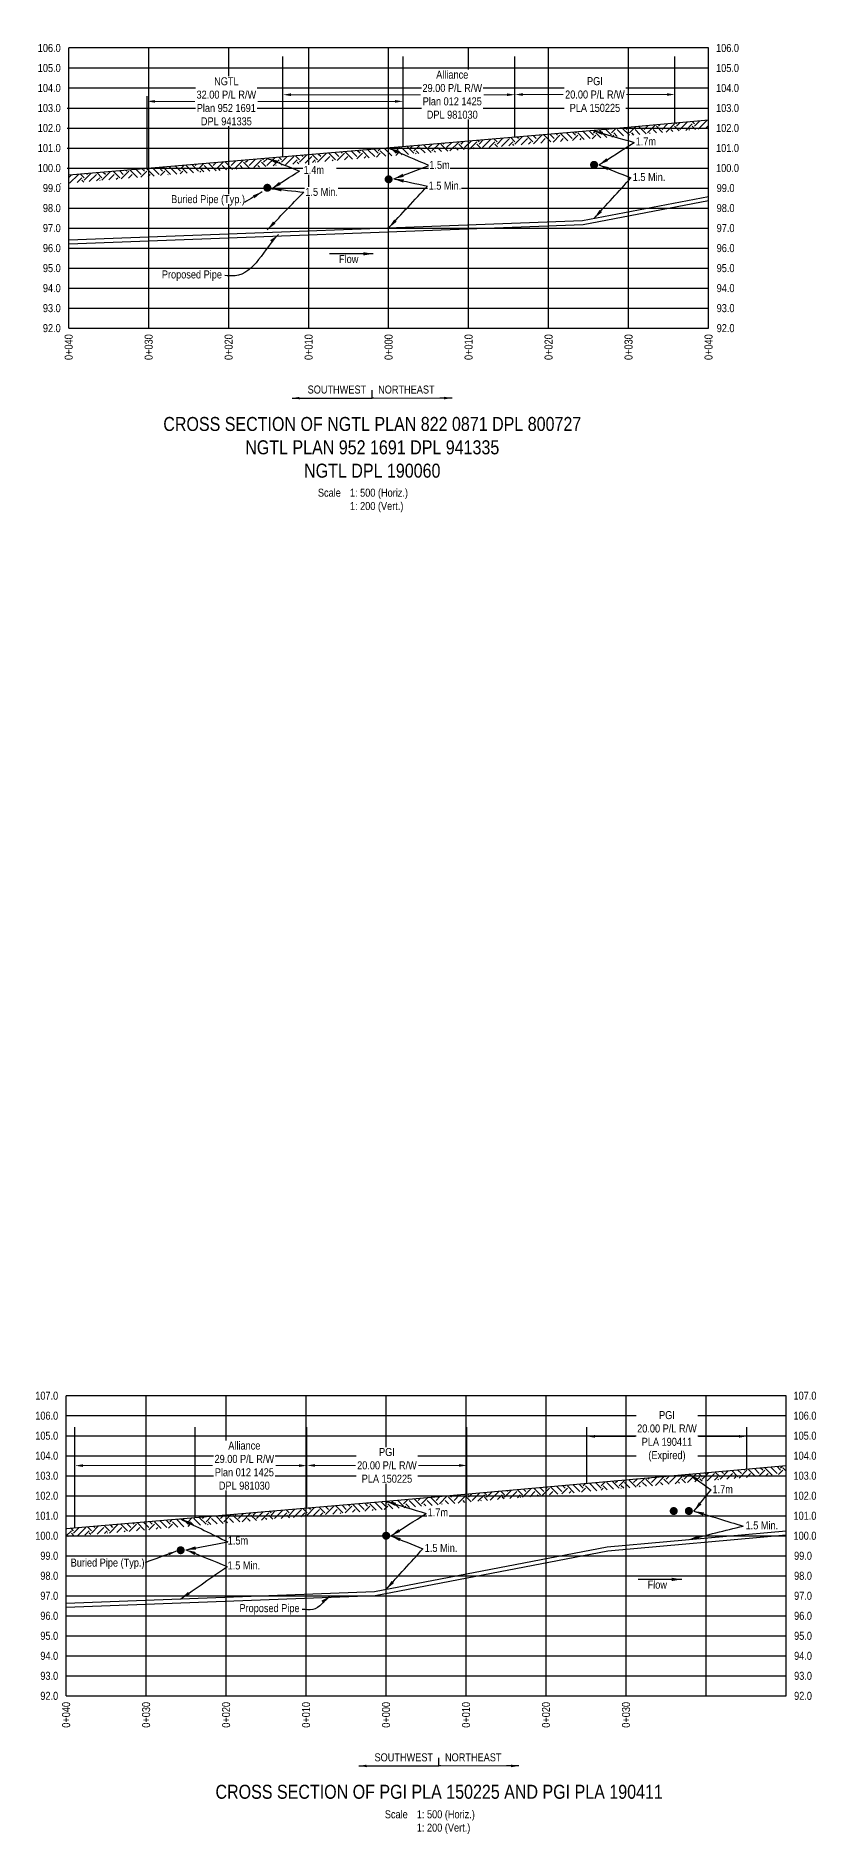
# Model space of a CAD drawing. Extents: x 413456 to 426437, y 6044251 to 6059667.
# Drawn here: x 417649 to 418624, y 6047075 to 6049320 of the extents above; entities that cross this region are included whole.
import ezdxf
from ezdxf.enums import TextEntityAlignment as Align

# ---------------------------------------------------------------- set-up
doc = ezdxf.new("R2010")
doc.units = 0
doc.header["$LTSCALE"] = 5
doc.header["$PDSIZE"] = 0.5
doc.linetypes.add('foc-TOPO', pattern=[1, 0.2, -0.8])
doc.layers.get('Defpoints').update_dxf_attribs({"color": 9})
for name, color, linetype in [('AS-PIPE-UG-T', 44, 'Continuous'), ('CG-NOTES', 7, 'Continuous'), ('DETAIL-T', 7, 'Continuous'), ('L-BD', 7, 'Continuous'), ('L-DETAIL-T', 3, 'Continuous'), ('L-MON', 1, 'Continuous'), ('P-CROSSINGS-GRID', 8, 'Continuous'), ('P-CROSSINGS-GROUND', 48, 'foc-TOPO'), ('P-CROSSINGS-LINE', 3, 'Continuous'), ('P-PROPOSED', 10, 'Continuous'), ('S-T7', 7, 'Continuous')]:
    doc.layers.add(name, color=color, linetype=linetype)
doc.layers.add('F-RW-T', color=190, linetype='Continuous', lineweight=9)
doc.styles.add('140', font='ARIALN.TTF', dxfattribs={"height": 15})
doc.styles.add('80', font='ARIALN.TTF', dxfattribs={"height": 10})
doc.styles.add('80CG', font='ARIALN.TTF', dxfattribs={"height": 10})
doc.styles.add('80L', font='ARIALN.TTF', dxfattribs={"height": 10})
doc.dimstyles.new('COMPASS', dxfattribs={"dimscale": 5, "dimtxt": 10, "dimasz": 2.5, "dimexe": 0.2, "dimexo": 0.0625, "dimgap": 0.5, "dimtad": 0, "dimtih": 1, "dimtoh": 1, "dimzin": 0, "dimdsep": 46, "dimtxsty": '80', "dimcen": 0.1, "dimse1": 1, "dimse2": 1, "dimclrd": 256, "dimclrt": 256, "dimaunit": 1, "dimadec": 4, "dimazin": 0, "dimtfac": 0.06, "dimtofl": 0, "dimtmove": 0, "dimatfit": 1, "dimfxl": 0.2, "dimtolj": 1, "dimtzin": 0, "dimlwd": -1, "dimarcsym": 0})
doc.dimstyles.new('Compass 5 000', dxfattribs={"dimscale": 5, "dimtxt": 9, "dimasz": 2, "dimexe": 0.2, "dimexo": 0.0625, "dimgap": 0.5, "dimtad": 0, "dimtih": 1, "dimtoh": 1, "dimzin": 0, "dimdsep": 46, "dimtxsty": '80CG', "dimcen": 0.1, "dimse1": 1, "dimse2": 1, "dimclrd": 256, "dimclrt": 256, "dimaunit": 1, "dimadec": 4, "dimazin": 0, "dimtfac": 0.06, "dimtofl": 0, "dimtmove": 0, "dimatfit": 1, "dimfxl": 0.2, "dimtolj": 1, "dimtzin": 0, "dimlwd": -1, "dimarcsym": 0})

# ---------------------------------------------------------------- blocks, each defined once
blk = doc.blocks.new('*D276')
at = {"layer": 'Defpoints', "color": 0, "transparency": 16777216}
for p in [(418108.2, 6049238.5), (417788.3, 6049228.5), (418108.2, 6049228.5)]:
    blk.add_point(p, dxfattribs=at)
at = {"layer": 'F-RW-T', "transparency": 16777216}
for p, q in [((417798.3, 6049238.5), (417847.8, 6049238.5)), ((418098.2, 6049238.5), (417926.7, 6049238.5))]:
    blk.add_line(p, q, dxfattribs=at)
for points in [[(417798.3, 6049240.1), (417798.3, 6049236.8), (417788.3, 6049238.5)], [(418098.2, 6049240.1), (418098.2, 6049236.8), (418108.2, 6049238.5)]]:
    blk.add_solid(points, dxfattribs=at)
at = {"layer": 'F-RW-T', "transparency": 16777216, "insert": (417887.3, 6049238.5), "char_height": 10, "attachment_point": 5, "style": '80CG', "bg_fill": 3, "box_fill_scale": 1.1, "bg_fill_color": 256, "bg_fill_true_color": 13158600, "bg_fill_transparency": 0}
blk.add_mtext('\\A1;NGTL\\P32.00 P/L R/W\\PPlan 952 1691\\PDPL 941335', dxfattribs=at)
blk = doc.blocks.new('*D277')
at = {"layer": 'Defpoints', "color": 0, "transparency": 16777216}
for p in [(417958.1, 6049272.2), (418247.9, 6049272.2), (418247.9, 6049246.8)]:
    blk.add_point(p, dxfattribs=at)
at = {"layer": 'F-RW-T', "transparency": 16777216}
for p, q in [((417968.1, 6049246.8), (418130.1, 6049246.8)), ((418237.9, 6049246.8), (418209.2, 6049246.8))]:
    blk.add_line(p, q, dxfattribs=at)
for points in [[(417968.1, 6049248.5), (417968.1, 6049245.1), (417958.1, 6049246.8)], [(418237.9, 6049248.5), (418237.9, 6049245.1), (418247.9, 6049246.8)]]:
    blk.add_solid(points, dxfattribs=at)
at = {"layer": 'F-RW-T', "transparency": 16777216, "insert": (418169.6, 6049246.8), "char_height": 10, "attachment_point": 5, "style": '80CG', "bg_fill": 3, "box_fill_scale": 1.1, "bg_fill_color": 256, "bg_fill_true_color": 13158600, "bg_fill_transparency": 0}
blk.add_mtext('\\A1;Alliance\\P29.00 P/L R/W\\PPlan 012 1425\\PDPL 981030', dxfattribs=at)
blk = doc.blocks.new('*D278')
at = {"layer": 'Defpoints', "color": 0, "transparency": 16777216}
for p in [(418247.9, 6049247), (418447.8, 6049247), (418447.8, 6049247)]:
    blk.add_point(p, dxfattribs=at)
at = {"layer": 'F-RW-T', "transparency": 16777216}
for p, q in [((418257.9, 6049247), (418308.3, 6049247)), ((418437.8, 6049247), (418387.4, 6049247))]:
    blk.add_line(p, q, dxfattribs=at)
for points in [[(418257.9, 6049248.7), (418257.9, 6049245.4), (418247.9, 6049247)], [(418437.8, 6049248.7), (418437.8, 6049245.4), (418447.8, 6049247)]]:
    blk.add_solid(points, dxfattribs=at)
at = {"layer": 'F-RW-T', "transparency": 16777216, "insert": (418347.9, 6049247), "char_height": 10, "attachment_point": 5, "style": '80CG', "bg_fill": 3, "box_fill_scale": 1.1, "bg_fill_color": 256, "bg_fill_true_color": 13158600, "bg_fill_transparency": 0}
blk.add_mtext('\\A1;PGI\\P20.00 P/L R/W\\PPLA 150225', dxfattribs=at)
blk = doc.blocks.new('PLIA')
at = {"color": 255, "const_width": 1}
blk.add_lwpolyline([(-0.5, 0, 1), (0.5, 0, 1)], format="xyb", close=True, dxfattribs=at)
blk = doc.blocks.new('PLIAA')
blk.add_blockref('PLIA', (0, 0))
blk = doc.blocks.new('PLIB')
at = {"color": 1}
blk.add_circle((0, 0), 0.8, dxfattribs=at)
blk = doc.blocks.new('PLIBB')
blk.add_blockref('PLIB', (0, 0))
blk = doc.blocks.new('PLICC')
for name in ['PLIAA', 'PLIBB']:
    blk.add_blockref(name, (0, 0))
blk = doc.blocks.new('SYM_I_PL')
blk.add_blockref('PLICC', (0, 0))
blk = doc.blocks.new('*D279')
at = {"layer": 'Defpoints', "color": 0, "transparency": 16777216}
for p in [(417698.2, 6047560.4), (417988.1, 6047560.4), (417988.1, 6047534.9)]:
    blk.add_point(p, dxfattribs=at)
at = {"layer": 'F-RW-T', "transparency": 16777216}
for p, q in [((417708.2, 6047534.9), (417870.2, 6047534.9)), ((417978.1, 6047534.9), (417949.3, 6047534.9))]:
    blk.add_line(p, q, dxfattribs=at)
for points in [[(417708.2, 6047536.6), (417708.2, 6047533.3), (417698.2, 6047534.9)], [(417978.1, 6047536.6), (417978.1, 6047533.3), (417988.1, 6047534.9)]]:
    blk.add_solid(points, dxfattribs=at)
at = {"layer": 'F-RW-T', "transparency": 16777216, "insert": (417909.8, 6047534.9), "char_height": 10, "attachment_point": 5, "style": '80CG', "bg_fill": 3, "box_fill_scale": 1.1, "bg_fill_color": 256, "bg_fill_true_color": 13158600, "bg_fill_transparency": 0}
blk.add_mtext('\\A1;Alliance\\P29.00 P/L R/W\\PPlan 012 1425\\PDPL 981030', dxfattribs=at)
blk = doc.blocks.new('*D280')
at = {"layer": 'Defpoints', "color": 0, "transparency": 16777216}
for p in [(418537.8, 6047571.5), (418337.9, 6047556.4), (418537.8, 6047556.4)]:
    blk.add_point(p, dxfattribs=at)
at = {"layer": 'F-RW-T', "transparency": 16777216}
for p, q in [((418347.9, 6047571.5), (418398.3, 6047571.5)), ((418527.8, 6047571.5), (418477.4, 6047571.5))]:
    blk.add_line(p, q, dxfattribs=at)
for points in [[(418347.9, 6047573.2), (418347.9, 6047569.8), (418337.9, 6047571.5)], [(418527.8, 6047573.2), (418527.8, 6047569.8), (418537.8, 6047571.5)]]:
    blk.add_solid(points, dxfattribs=at)
at = {"layer": 'F-RW-T', "transparency": 16777216, "insert": (418437.9, 6047571.5), "char_height": 10, "attachment_point": 5, "style": '80CG', "bg_fill": 3, "box_fill_scale": 1.1, "bg_fill_color": 256, "bg_fill_true_color": 13158600, "bg_fill_transparency": 0}
blk.add_mtext('\\A1;PGI\\P20.00 P/L R/W\\PPLA 190411\\P(Expired)', dxfattribs=at)
blk = doc.blocks.new('*D281')
at = {"layer": 'Defpoints', "color": 0, "transparency": 16777216}
for p in [(417988.1, 6047535.2), (418188, 6047535.2), (418188, 6047535.2)]:
    blk.add_point(p, dxfattribs=at)
at = {"layer": 'F-RW-T', "transparency": 16777216}
for p, q in [((417998.1, 6047535.2), (418048.5, 6047535.2)), ((418178, 6047535.2), (418127.5, 6047535.2))]:
    blk.add_line(p, q, dxfattribs=at)
for points in [[(417998.1, 6047536.8), (417998.1, 6047533.5), (417988.1, 6047535.2)], [(418178, 6047536.8), (418178, 6047533.5), (418188, 6047535.2)]]:
    blk.add_solid(points, dxfattribs=at)
at = {"layer": 'F-RW-T', "transparency": 16777216, "insert": (418088, 6047535.2), "char_height": 10, "attachment_point": 5, "style": '80CG', "bg_fill": 3, "box_fill_scale": 1.1, "bg_fill_color": 256, "bg_fill_true_color": 13158600, "bg_fill_transparency": 0}
blk.add_mtext('\\A1;PGI\\P20.00 P/L R/W\\PPLA 150225', dxfattribs=at)

msp = doc.modelspace()

# ---------------------------------------------------------------- linework, layer by layer
at = {"layer": 'CG-NOTES'}
for p, q in [((418069.377, 6048867.985), (418069.377, 6048877.98)), ((418152.965, 6047159.991), (418152.965, 6047169.985))]:
    msp.add_line(p, q, dxfattribs=at)
at = {"layer": 'L-BD', "flags": 128}
for points in [[(417958.051, 6049168.982), (417958.051, 6049294.672)], [(418108.185, 6049181.769), (418108.185, 6049294.672)], [(418247.924, 6049193.67), (418247.924, 6049294.672)], [(418447.837, 6049211.163), (418447.837, 6049294.672)], [(417788.325, 6049154.526), (417788.325, 6049245.027)], [(417698.183, 6047457.119), (417698.183, 6047582.809)], [(417848.317, 6047469.905), (417848.317, 6047582.809)], [(417988.056, 6047481.807), (417988.056, 6047582.809)], [(418187.969, 6047499.3), (418187.969, 6047582.809)], [(418337.903, 6047512.653), (418337.903, 6047582.809)], [(418537.816, 6047530.457), (418537.816, 6047582.809)]]:
    msp.add_lwpolyline(points, dxfattribs=at)
at = {"layer": 'P-CROSSINGS-GRID', "color": 8}
for p, q in [((418489.919, 6049305.165), (417690.341, 6049305.165)), ((417690.341, 6048955.349), (417690.341, 6049305.165)), ((417790.288, 6048955.349), (417790.288, 6049305.165)), ((417890.235, 6048955.349), (417890.235, 6049305.165)), ((417990.183, 6048955.349), (417990.183, 6049305.165)), ((418090.13, 6048955.349), (418090.13, 6049305.165)), ((418190.077, 6048955.349), (418190.077, 6049305.165)), ((418290.025, 6048955.349), (418290.025, 6049305.165)), ((418389.972, 6048955.349), (418389.972, 6049305.165)), ((418489.919, 6048955.349), (418489.919, 6049305.165)), ((417690.341, 6049280.178), (418489.919, 6049280.178)), ((417690.341, 6049255.191), (418489.919, 6049255.191)), ((417688.369, 6049230.205), (418489.919, 6049230.205)), ((417688.369, 6049205.218), (418489.919, 6049205.218)), ((417688.369, 6049180.231), (418489.919, 6049180.231)), ((417688.369, 6049155.244), (418489.919, 6049155.244)), ((417690.341, 6049130.257), (418489.919, 6049130.257)), ((417690.341, 6049105.27), (418489.919, 6049105.27)), ((417690.341, 6049080.284), (418489.919, 6049080.284)), ((417690.341, 6049055.297), (418489.919, 6049055.297)), ((417690.341, 6049030.31), (418489.919, 6049030.31)), ((417690.341, 6049005.323), (418489.919, 6049005.323)), ((417690.341, 6048980.336), (418489.919, 6048980.336)), ((417690.341, 6048955.349), (418489.919, 6048955.349)), ((417687.156, 6047247.489), (417687.156, 6047622.291)), ((418586.682, 6047622.291), (417687.156, 6047622.291)), ((417787.103, 6047247.489), (417787.103, 6047622.291)), ((417887.05, 6047247.489), (417887.05, 6047622.291)), ((417986.998, 6047247.489), (417986.998, 6047622.291)), ((418086.945, 6047247.489), (418086.945, 6047622.291)), ((418186.892, 6047247.489), (418186.892, 6047622.291)), ((418286.84, 6047247.489), (418286.84, 6047622.291)), ((418386.787, 6047247.489), (418386.787, 6047622.291)), ((418486.734, 6047247.489), (418486.734, 6047622.291)), ((418586.682, 6047247.489), (418586.682, 6047622.291)), ((418586.682, 6047597.304), (417687.156, 6047597.304)), ((417687.156, 6047572.318), (418586.682, 6047572.318)), ((417687.156, 6047547.331), (418586.682, 6047547.331)), ((417687.156, 6047522.344), (418586.682, 6047522.344)), ((417687.156, 6047497.357), (418586.682, 6047497.357)), ((417687.156, 6047472.37), (418586.682, 6047472.37)), ((417687.156, 6047447.384), (418586.682, 6047447.384)), ((417687.156, 6047422.397), (418586.682, 6047422.397)), ((417687.156, 6047397.41), (418586.682, 6047397.41)), ((417687.156, 6047372.423), (418586.682, 6047372.423)), ((417687.156, 6047347.436), (418586.682, 6047347.436)), ((417687.156, 6047322.449), (418586.682, 6047322.449)), ((417687.156, 6047297.463), (418586.682, 6047297.463)), ((417687.156, 6047272.476), (418586.682, 6047272.476)), ((417687.156, 6047247.489), (418586.682, 6047247.489))]:
    msp.add_line(p, q, dxfattribs=at)
at = {"layer": 'P-CROSSINGS-GROUND', "linetype": 'Continuous'}
for p, q in [((418431.719, 6049203.279), (418438.716, 6049210.277)), ((418436.937, 6049200.083), (418447.145, 6049210.292)), ((418449.95, 6049210.292), (418449.045, 6049211.197)), ((418449.95, 6049207.487), (418454.112, 6049211.648)), ((418454.157, 6049203.279), (418463.349, 6049212.471)), ((418461.57, 6049202.277), (418469.584, 6049210.292)), ((418472.389, 6049210.292), (418469.649, 6049213.032)), ((418472.389, 6049207.487), (418478.744, 6049213.842)), ((418476.965, 6049203.648), (418487.816, 6049214.499)), ((418180.684, 6049187.853), (418180.601, 6049187.936)), ((418180.684, 6049185.048), (418183.849, 6049188.213)), ((418184.892, 6049180.841), (418193.047, 6049188.996)), ((418191.279, 6049178.814), (418200.318, 6049187.853)), ((418203.123, 6049187.853), (418201.279, 6049189.697)), ((418203.123, 6049185.048), (418208.377, 6049190.302)), ((418207.33, 6049180.841), (418217.575, 6049191.085)), ((418215.807, 6049180.903), (418222.757, 6049187.853)), ((418225.562, 6049187.853), (418221.956, 6049191.458)), ((418225.562, 6049185.048), (418232.905, 6049192.391)), ((418229.769, 6049192.06), (418229.71, 6049192.119)), ((418231.137, 6049182.208), (418240.989, 6049192.06)), ((418240.335, 6049182.992), (418245.196, 6049187.853)), ((418248.001, 6049187.853), (418242.634, 6049193.219)), ((418248.001, 6049185.048), (418257.433, 6049194.48)), ((418252.208, 6049192.06), (418250.388, 6049193.88)), ((418255.665, 6049184.297), (418263.427, 6049192.06)), ((418270.44, 6049187.853), (418263.312, 6049194.981)), ((418264.863, 6049185.081), (418267.635, 6049187.853)), ((418270.995, 6049185.603), (418281.659, 6049196.267)), ((418274.647, 6049192.06), (418271.066, 6049195.641)), ((418278.854, 6049196.267), (418278.82, 6049196.301)), ((418280.193, 6049186.386), (418285.866, 6049192.06)), ((418292.878, 6049187.853), (418283.989, 6049196.742)), ((418289.391, 6049187.17), (418290.074, 6049187.853)), ((418297.086, 6049192.06), (418291.744, 6049197.402)), ((418295.523, 6049187.692), (418304.098, 6049196.267)), ((418301.293, 6049196.267), (418299.498, 6049198.062)), ((418313.912, 6049189.258), (418304.667, 6049198.503)), ((418304.72, 6049188.475), (418308.305, 6049192.06)), ((418319.524, 6049192.06), (418312.421, 6049199.163)), ((418320.05, 6049189.781), (418326.537, 6049196.267)), ((418323.732, 6049196.267), (418320.175, 6049199.824)), ((418323.732, 6049199.072), (418324.884, 6049200.225)), ((418334.589, 6049191.019), (418326.537, 6049199.072)), ((418329.248, 6049190.564), (418330.744, 6049192.06)), ((418341.963, 6049192.06), (418333.099, 6049200.924)), ((418346.171, 6049196.267), (418340.853, 6049201.585)), ((418344.578, 6049191.87), (418348.975, 6049196.267)), ((418346.171, 6049199.072), (418349.423, 6049202.325)), ((418355.24, 6049192.808), (418348.975, 6049199.072)), ((418362.966, 6049193.496), (418353.752, 6049202.71)), ((418368.609, 6049196.267), (418361.478, 6049203.398)), ((418364.402, 6049203.279), (418364.818, 6049203.696)), ((418368.609, 6049199.072), (418374.056, 6049204.518)), ((418369.198, 6049194.051), (418371.414, 6049196.267)), ((418375.844, 6049194.643), (418371.414, 6049199.072)), ((418383.57, 6049195.331), (418375.621, 6049203.279)), ((418391.048, 6049196.267), (418382.082, 6049205.233)), ((418386.841, 6049203.279), (418389.451, 6049205.89)), ((418391.048, 6049199.072), (418398.688, 6049206.712)), ((418393.83, 6049196.244), (418393.853, 6049196.267)), ((418396.448, 6049196.477), (418393.853, 6049199.072)), ((418404.174, 6049197.166), (418398.06, 6049203.279)), ((418411.901, 6049197.854), (418402.686, 6049207.068)), ((418409.28, 6049203.279), (418414.084, 6049208.083)), ((418413.487, 6049199.072), (418423.321, 6049208.906)), ((418417.052, 6049198.312), (418416.292, 6049199.072)), ((418424.778, 6049199.001), (418420.499, 6049203.279)), ((418432.504, 6049199.689), (418424.706, 6049207.487)), ((418427.511, 6049207.487), (418429.479, 6049209.454)), ((418445.382, 6049200.836), (418442.938, 6049203.279)), ((418453.108, 6049201.524), (418447.145, 6049207.487)), ((418465.986, 6049202.67), (418465.377, 6049203.279)), ((418473.712, 6049203.359), (418469.584, 6049207.487)), ((418486.202, 6049204.471), (418489.919, 6049208.188)), ((417915.626, 6049158.402), (417923.241, 6049166.017)), ((417921.473, 6049155.835), (417931.052, 6049165.414)), ((417933.857, 6049165.414), (417932.468, 6049166.803)), ((417933.857, 6049162.609), (417938.571, 6049167.323)), ((417938.065, 6049158.402), (417947.769, 6049168.106)), ((417946.001, 6049157.924), (417953.491, 6049165.414)), ((417956.296, 6049165.414), (417953.146, 6049168.564)), ((417956.296, 6049162.609), (417963.099, 6049169.412)), ((417961.331, 6049159.229), (417971.723, 6049169.621)), ((417970.529, 6049160.013), (417975.93, 6049165.414)), ((417978.735, 6049165.414), (417973.824, 6049170.325)), ((417978.735, 6049162.609), (417987.627, 6049171.501)), ((417982.942, 6049169.621), (417981.578, 6049170.986)), ((417985.859, 6049161.318), (417994.162, 6049169.621)), ((418001.174, 6049165.414), (417994.501, 6049172.086)), ((417995.057, 6049162.102), (417998.369, 6049165.414)), ((418001.189, 6049162.624), (418012.154, 6049173.59)), ((418005.381, 6049169.621), (418002.256, 6049172.747)), ((418010.387, 6049163.407), (418016.6, 6049169.621)), ((418023.613, 6049165.414), (418015.179, 6049173.847)), ((418019.585, 6049164.191), (418020.808, 6049165.414)), ((418027.82, 6049169.621), (418022.933, 6049174.508)), ((418025.717, 6049164.713), (418034.832, 6049173.828)), ((418032.027, 6049173.828), (418030.687, 6049175.168)), ((418034.914, 6049165.496), (418039.039, 6049169.621)), ((418045.101, 6049166.364), (418035.857, 6049175.608)), ((418050.259, 6049169.621), (418043.611, 6049176.269)), ((418050.244, 6049166.802), (418057.271, 6049173.828)), ((418054.466, 6049173.828), (418051.365, 6049176.929)), ((418054.466, 6049176.633), (418055.078, 6049177.246)), ((418065.779, 6049168.125), (418057.271, 6049176.633)), ((418059.442, 6049167.585), (418061.478, 6049169.621)), ((418072.698, 6049169.621), (418064.289, 6049178.03)), ((418076.905, 6049173.828), (418072.043, 6049178.69)), ((418074.772, 6049168.891), (418079.71, 6049173.828)), ((418076.905, 6049176.633), (418079.606, 6049179.335)), ((418086.457, 6049169.886), (418079.71, 6049176.633)), ((418094.211, 6049170.547), (418084.966, 6049179.791)), ((418099.344, 6049173.828), (418092.721, 6049180.451)), ((418099.3, 6049170.98), (418102.148, 6049173.828)), ((418099.344, 6049176.633), (418104.134, 6049181.424)), ((418107.134, 6049171.647), (418102.148, 6049176.633)), ((418114.889, 6049172.308), (418106.356, 6049180.841)), ((418121.782, 6049173.828), (418113.398, 6049182.213)), ((418117.575, 6049180.841), (418119.464, 6049182.729)), ((418121.782, 6049176.633), (418128.662, 6049183.513)), ((418123.828, 6049173.069), (418124.587, 6049173.828)), ((418127.812, 6049173.408), (418124.587, 6049176.633)), ((418135.566, 6049174.069), (418128.795, 6049180.841)), ((418143.32, 6049174.729), (418134.076, 6049183.974)), ((418140.014, 6049180.841), (418143.992, 6049184.818)), ((418144.221, 6049176.633), (418153.189, 6049185.602)), ((418148.49, 6049175.169), (418147.026, 6049176.633)), ((418156.244, 6049175.83), (418151.233, 6049180.841)), ((418163.998, 6049176.49), (418155.441, 6049185.048)), ((418158.245, 6049185.048), (418159.321, 6049186.124)), ((418162.453, 6049180.841), (418168.519, 6049186.907)), ((418166.752, 6049176.725), (418177.717, 6049187.691)), ((418176.922, 6049177.591), (418173.672, 6049180.841)), ((418184.676, 6049178.251), (418177.879, 6049185.048)), ((418197.599, 6049179.352), (418196.111, 6049180.841)), ((418205.354, 6049180.012), (418200.318, 6049185.048)), ((418226.031, 6049181.774), (418222.757, 6049185.048)), ((418246.709, 6049183.535), (418245.196, 6049185.048)), ((417690.341, 6049143.481), (417693.293, 6049146.433)), ((417691.525, 6049136.25), (417702.457, 6049147.182)), ((417700.723, 6049137.034), (417706.664, 6049142.975)), ((417709.469, 6049142.975), (417705.013, 6049147.431)), ((417709.469, 6049140.17), (417717.821, 6049148.522)), ((417713.676, 6049147.182), (417712.768, 6049148.091)), ((417716.053, 6049138.339), (417724.896, 6049147.182)), ((417725.251, 6049139.123), (417729.103, 6049142.975)), ((417731.908, 6049142.975), (417725.691, 6049149.192)), ((417731.908, 6049140.17), (417742.348, 6049150.611)), ((417736.115, 6049147.182), (417733.445, 6049149.852)), ((417740.581, 6049140.428), (417747.335, 6049147.182)), ((417754.347, 6049142.975), (417746.369, 6049150.953)), ((417749.779, 6049141.212), (417751.542, 6049142.975)), ((417758.554, 6049147.182), (417754.123, 6049151.614)), ((417755.911, 6049141.734), (417765.566, 6049151.39)), ((417762.761, 6049151.39), (417761.877, 6049152.274)), ((417765.108, 6049142.517), (417769.774, 6049147.182)), ((417776.291, 6049143.47), (417767.047, 6049152.714)), ((417780.993, 6049147.182), (417774.801, 6049153.375)), ((417780.438, 6049143.823), (417788.005, 6049151.39)), ((417785.2, 6049151.39), (417782.555, 6049154.035)), ((417785.2, 6049154.195), (417785.272, 6049154.266)), ((417796.969, 6049145.231), (417788.005, 6049154.195)), ((417789.636, 6049144.606), (417792.212, 6049147.182)), ((417803.432, 6049147.182), (417795.478, 6049155.136)), ((417807.639, 6049151.39), (417803.233, 6049155.796)), ((417804.966, 6049145.912), (417810.444, 6049151.39)), ((417807.639, 6049154.195), (417809.8, 6049156.355)), ((417817.646, 6049146.992), (417810.444, 6049154.195)), ((417814.164, 6049146.695), (417814.651, 6049147.182)), ((417825.401, 6049147.652), (417816.156, 6049156.897)), ((417830.078, 6049151.39), (417823.91, 6049157.557)), ((417829.494, 6049148.001), (417832.883, 6049151.39)), ((417830.078, 6049154.195), (417834.328, 6049158.444)), ((417838.324, 6049148.753), (417832.883, 6049154.195)), ((417846.078, 6049149.413), (417837.09, 6049158.402)), ((417852.517, 6049151.39), (417844.588, 6049159.318)), ((417848.309, 6049158.402), (417849.658, 6049159.75)), ((417852.517, 6049154.195), (417858.856, 6049160.533)), ((417854.022, 6049150.09), (417855.321, 6049151.39)), ((417859.002, 6049150.514), (417855.321, 6049154.195)), ((417866.756, 6049151.175), (417859.529, 6049158.402)), ((417874.51, 6049151.835), (417865.266, 6049161.079)), ((417870.748, 6049158.402), (417874.186, 6049161.839)), ((417874.955, 6049154.195), (417883.383, 6049162.622)), ((417879.68, 6049152.275), (417877.76, 6049154.195)), ((417887.434, 6049152.936), (417881.968, 6049158.402)), ((417895.188, 6049153.596), (417886.175, 6049162.609)), ((417888.98, 6049162.609), (417889.515, 6049163.145)), ((417893.187, 6049158.402), (417898.713, 6049163.928)), ((417897.394, 6049154.195), (417907.911, 6049164.711)), ((417900.357, 6049154.036), (417900.199, 6049154.195)), ((417908.111, 6049154.697), (417904.406, 6049158.402)), ((417915.866, 6049155.357), (417908.614, 6049162.609)), ((417911.419, 6049162.609), (417914.043, 6049165.234)), ((417928.789, 6049156.458), (417926.845, 6049158.402)), ((417936.543, 6049157.118), (417931.052, 6049162.609)), ((417949.467, 6049158.219), (417949.284, 6049158.402)), ((417957.221, 6049158.879), (417953.491, 6049162.609)), ((417977.899, 6049160.64), (417975.93, 6049162.609)), ((417998.576, 6049162.402), (417998.369, 6049162.609)), ((417680.657, 6049135.325), (417680.018, 6049135.963)), ((417709.088, 6049137.746), (417706.664, 6049140.17)), ((417729.766, 6049139.507), (417729.103, 6049140.17)), ((418504.225, 6047520.867), (418498.234, 6047526.858)), ((418504.225, 6047518.062), (418514.467, 6047528.304)), ((418508.433, 6047525.074), (418505.961, 6047527.546)), ((418526.664, 6047520.867), (418518.838, 6047528.693)), ((418530.871, 6047525.074), (418526.565, 6047529.381)), ((418528.083, 6047519.481), (418537.883, 6047529.282)), ((418535.079, 6047529.282), (418534.291, 6047530.069)), ((418548.657, 6047521.313), (418539.442, 6047530.528)), ((418553.31, 6047525.074), (418547.168, 6047531.216)), ((418552.716, 6047521.675), (418560.322, 6047529.282)), ((418557.517, 6047529.282), (418554.895, 6047531.904)), ((418557.517, 6047532.086), (418557.574, 6047532.143)), ((418569.26, 6047523.148), (418560.322, 6047532.086)), ((418575.749, 6047525.074), (418567.772, 6047533.051)), ((418579.956, 6047529.282), (418575.499, 6047533.739)), ((418577.348, 6047523.869), (418582.761, 6047529.282)), ((418579.956, 6047532.086), (418582.206, 6047534.337)), ((418586.682, 6047528.166), (418582.761, 6047532.086)), ((418234.959, 6047495.623), (418243.508, 6047504.172)), ((418257.398, 6047498.428), (418250.988, 6047504.839)), ((418257.398, 6047495.623), (418268.141, 6047506.366)), ((418261.606, 6047502.636), (418258.714, 6047505.527)), ((418279.837, 6047498.428), (418271.592, 6047506.673)), ((418284.044, 6047502.636), (418279.318, 6047507.362)), ((418281.757, 6047497.544), (418291.057, 6047506.843)), ((418288.252, 6047506.843), (418287.045, 6047508.05)), ((418301.41, 6047499.294), (418292.196, 6047508.508)), ((418306.483, 6047502.636), (418299.922, 6047509.197)), ((418306.39, 6047499.737), (418313.495, 6047506.843)), ((418310.69, 6047506.843), (418307.649, 6047509.885)), ((418310.69, 6047509.648), (418311.248, 6047510.205)), ((418322.014, 6047501.129), (418313.495, 6047509.648)), ((418328.922, 6047502.636), (418320.526, 6047511.031)), ((418333.129, 6047506.843), (418328.252, 6047511.72)), ((418331.022, 6047501.931), (418335.934, 6047506.843)), ((418333.129, 6047509.648), (418335.881, 6047512.399)), ((418342.618, 6047502.964), (418335.934, 6047509.648)), ((418350.344, 6047503.652), (418341.13, 6047512.866)), ((418355.568, 6047506.843), (418348.856, 6047513.555)), ((418355.568, 6047509.648), (418360.513, 6047514.593)), ((418355.655, 6047504.125), (418358.373, 6047506.843)), ((418363.222, 6047504.799), (418358.373, 6047509.648)), ((418370.948, 6047505.487), (418362.58, 6047513.855)), ((418378.007, 6047506.843), (418369.46, 6047515.39)), ((418373.8, 6047513.855), (418375.909, 6047515.964)), ((418378.007, 6047509.648), (418385.146, 6047516.786)), ((418380.288, 6047506.319), (418380.812, 6047506.843)), ((418383.826, 6047506.634), (418380.812, 6047509.648)), ((418391.552, 6047507.322), (418385.019, 6047513.855)), ((418399.279, 6047508.01), (418390.064, 6047517.224)), ((418396.238, 6047513.855), (418400.541, 6047518.158)), ((418400.446, 6047509.648), (418409.778, 6047518.98)), ((418404.43, 6047508.469), (418403.251, 6047509.648)), ((418412.156, 6047509.157), (418407.458, 6047513.855)), ((418419.882, 6047509.845), (418411.665, 6047518.062)), ((418414.47, 6047518.062), (418415.936, 6047519.529)), ((418418.677, 6047513.855), (418425.174, 6047520.351)), ((418423.395, 6047510.158), (418434.104, 6047520.867)), ((418432.76, 6047510.992), (418429.897, 6047513.855)), ((418440.486, 6047511.68), (418434.104, 6047518.062)), ((418436.909, 6047520.867), (418436.423, 6047521.353)), ((418436.909, 6047518.062), (418440.569, 6047521.722)), ((418441.116, 6047513.855), (418449.806, 6047522.545)), ((418448.027, 6047512.351), (418456.543, 6047520.867)), ((418453.364, 6047512.827), (418452.335, 6047513.855)), ((418461.09, 6047513.515), (418456.543, 6047518.062)), ((418459.348, 6047520.867), (418457.027, 6047523.188)), ((418459.348, 6047518.062), (418465.202, 6047523.916)), ((418463.555, 6047513.855), (418474.439, 6047524.739)), ((418472.66, 6047514.545), (418478.982, 6047520.867)), ((418481.786, 6047520.867), (418477.63, 6047525.023)), ((418481.694, 6047515.35), (418478.982, 6047518.062)), ((418481.786, 6047518.062), (418489.834, 6047526.11)), ((418485.994, 6047525.074), (418485.357, 6047525.711)), ((418488.055, 6047515.916), (418497.213, 6047525.074)), ((418497.292, 6047516.739), (418501.42, 6047520.867)), ((418502.298, 6047517.185), (418501.42, 6047518.062)), ((418512.688, 6047518.11), (418519.652, 6047525.074)), ((418521.925, 6047518.933), (418523.859, 6047520.867)), ((418537.32, 6047520.304), (418542.091, 6047525.074)), ((418561.953, 6047522.498), (418564.53, 6047525.074)), ((418586.585, 6047524.691), (418586.682, 6047524.788)), ((417988.133, 6047475.989), (417982.766, 6047481.356)), ((417988.133, 6047473.185), (417997.564, 6047482.617)), ((417992.34, 6047480.197), (417990.52, 6047482.017)), ((418010.571, 6047475.989), (418003.444, 6047483.117)), ((418011.127, 6047473.74), (418021.791, 6047484.404)), ((418014.779, 6047480.197), (418011.198, 6047483.778)), ((418018.986, 6047484.404), (418018.952, 6047484.438)), ((418033.01, 6047475.989), (418024.121, 6047484.878)), ((418037.217, 6047480.197), (418031.875, 6047485.539)), ((418035.654, 6047475.829), (418044.23, 6047484.404)), ((418041.425, 6047484.404), (418039.63, 6047486.199)), ((418054.043, 6047477.395), (418044.799, 6047486.639)), ((418059.656, 6047480.197), (418052.553, 6047487.3)), ((418060.182, 6047477.918), (418066.668, 6047484.404)), ((418063.864, 6047484.404), (418060.307, 6047487.96)), ((418063.864, 6047487.209), (418065.016, 6047488.361)), ((418074.721, 6047479.156), (418066.668, 6047487.209)), ((418082.095, 6047480.197), (418073.231, 6047489.061)), ((418086.302, 6047484.404), (418080.985, 6047489.721)), ((418084.71, 6047480.007), (418089.107, 6047484.404)), ((418086.302, 6047487.209), (418089.555, 6047490.461)), ((418095.372, 6047480.944), (418089.107, 6047487.209)), ((418103.098, 6047481.632), (418093.884, 6047490.847)), ((418108.741, 6047484.404), (418101.61, 6047491.535)), ((418104.534, 6047491.416), (418104.95, 6047491.833)), ((418108.741, 6047487.209), (418114.187, 6047492.655)), ((418109.329, 6047482.187), (418111.546, 6047484.404)), ((418115.976, 6047482.779), (418111.546, 6047487.209)), ((418123.702, 6047483.467), (418115.753, 6047491.416)), ((418131.18, 6047484.404), (418122.214, 6047493.37)), ((418126.973, 6047491.416), (418129.583, 6047494.026)), ((418131.18, 6047487.209), (418138.82, 6047494.849)), ((418133.962, 6047484.381), (418133.985, 6047484.404)), ((418136.579, 6047484.614), (418133.985, 6047487.209)), ((418144.306, 6047485.302), (418138.192, 6047491.416)), ((418152.032, 6047485.99), (418142.818, 6047495.205)), ((418149.412, 6047491.416), (418154.215, 6047496.22)), ((418153.619, 6047487.209), (418163.453, 6047497.043)), ((418157.183, 6047486.449), (418156.424, 6047487.209)), ((418164.91, 6047487.137), (418160.631, 6047491.416)), ((418172.636, 6047487.825), (418164.838, 6047495.623)), ((418167.643, 6047495.623), (418169.611, 6047497.591)), ((418171.85, 6047491.416), (418178.848, 6047498.414)), ((418177.069, 6047488.22), (418187.277, 6047498.428)), ((418185.514, 6047488.972), (418183.07, 6047491.416)), ((418193.24, 6047489.66), (418187.277, 6047495.623)), ((418190.082, 6047498.428), (418189.176, 6047499.334)), ((418190.082, 6047495.623), (418194.243, 6047499.785)), ((418194.289, 6047491.416), (418203.481, 6047500.608)), ((418201.701, 6047490.414), (418209.716, 6047498.428)), ((418206.117, 6047490.807), (418205.509, 6047491.416)), ((418213.844, 6047491.495), (418209.716, 6047495.623)), ((418212.521, 6047498.428), (418209.78, 6047501.169)), ((418212.521, 6047495.623), (418218.876, 6047501.979)), ((418217.097, 6047491.785), (418227.947, 6047502.636)), ((418226.334, 6047492.608), (418232.155, 6047498.428)), ((418234.959, 6047498.428), (418230.384, 6047503.004)), ((418234.448, 6047493.33), (418232.155, 6047495.623)), ((418239.167, 6047502.636), (418238.111, 6047503.692)), ((418241.729, 6047493.979), (418250.386, 6047502.636)), ((418250.967, 6047494.801), (418254.593, 6047498.428)), ((418255.052, 6047495.165), (418254.593, 6047495.623)), ((418266.362, 6047496.172), (418272.825, 6047502.636)), ((418275.599, 6047496.995), (418277.032, 6047498.428)), ((418290.995, 6047498.366), (418295.264, 6047502.636)), ((418315.627, 6047500.56), (418317.703, 6047502.636)), ((417718.867, 6047450.746), (417727.758, 6047459.637)), ((417723.074, 6047457.758), (417721.71, 6047459.122)), ((417741.306, 6047453.551), (417734.633, 6047460.223)), ((417741.321, 6047450.761), (417752.286, 6047461.726)), ((417745.513, 6047457.758), (417742.387, 6047460.883)), ((417763.744, 6047453.551), (417755.311, 6047461.984)), ((417767.952, 6047457.758), (417763.065, 6047462.644)), ((417765.848, 6047452.85), (417774.964, 6047461.965)), ((417772.159, 6047461.965), (417770.819, 6047463.305)), ((417785.233, 6047454.501), (417775.989, 6047463.745)), ((417790.39, 6047457.758), (417783.743, 6047464.406)), ((417790.376, 6047454.939), (417797.403, 6047461.965)), ((417794.598, 6047461.965), (417791.497, 6047465.066)), ((417794.598, 6047464.77), (417795.21, 6047465.382)), ((417805.911, 6047456.262), (417797.403, 6047464.77)), ((417812.829, 6047457.758), (417804.421, 6047466.167)), ((417817.037, 6047461.965), (417812.175, 6047466.827)), ((417814.904, 6047457.028), (417819.841, 6047461.965)), ((417817.037, 6047464.77), (417819.738, 6047467.471)), ((417826.589, 6047458.023), (417819.841, 6047464.77)), ((417834.343, 6047458.683), (417825.098, 6047467.928)), ((417839.475, 6047461.965), (417832.852, 6047468.588)), ((417839.432, 6047459.117), (417842.28, 6047461.965)), ((417839.475, 6047464.77), (417844.266, 6047469.56)), ((417847.266, 6047459.784), (417842.28, 6047464.77)), ((417855.02, 6047460.444), (417846.488, 6047468.977)), ((417861.914, 6047461.965), (417853.53, 6047470.349)), ((417857.707, 6047468.977), (417859.596, 6047470.866)), ((417861.914, 6047464.77), (417868.793, 6047471.649)), ((417863.96, 6047461.206), (417864.719, 6047461.965)), ((417867.944, 6047461.545), (417864.719, 6047464.77)), ((417875.698, 6047462.205), (417868.926, 6047468.977)), ((417883.452, 6047462.866), (417874.208, 6047472.11)), ((417880.146, 6047468.977), (417884.123, 6047472.955)), ((417884.353, 6047464.77), (417893.321, 6047473.738)), ((417888.622, 6047463.306), (417887.158, 6047464.77)), ((417896.376, 6047463.967), (417891.365, 6047468.977)), ((417904.13, 6047464.627), (417895.572, 6047473.185)), ((417898.377, 6047473.185), (417899.453, 6047474.261)), ((417902.585, 6047468.977), (417908.651, 6047475.044)), ((417906.883, 6047464.861), (417917.849, 6047475.827)), ((417917.054, 6047465.728), (417913.804, 6047468.977)), ((417924.808, 6047466.388), (417918.011, 6047473.185)), ((417920.816, 6047475.989), (417920.733, 6047476.073)), ((417920.816, 6047473.185), (417923.981, 6047476.35)), ((417925.023, 6047468.977), (417933.179, 6047477.133)), ((417931.411, 6047466.951), (417940.45, 6047475.989)), ((417937.731, 6047467.489), (417936.243, 6047468.977)), ((417945.485, 6047468.149), (417940.45, 6047473.185)), ((417943.255, 6047475.989), (417941.41, 6047477.834)), ((417943.255, 6047473.185), (417948.509, 6047478.439)), ((417947.462, 6047468.977), (417957.707, 6047479.222)), ((417955.939, 6047469.04), (417962.889, 6047475.989)), ((417965.694, 6047475.989), (417962.088, 6047479.595)), ((417966.163, 6047469.91), (417962.889, 6047473.185)), ((417965.694, 6047473.185), (417973.037, 6047480.528)), ((417969.901, 6047480.197), (417969.842, 6047480.255)), ((417971.269, 6047470.345), (417981.12, 6047480.197)), ((417980.467, 6047471.129), (417985.328, 6047475.989)), ((417986.841, 6047471.671), (417985.328, 6047473.185)), ((417995.797, 6047472.434), (418003.559, 6047480.197)), ((418004.995, 6047473.218), (418007.767, 6047475.989)), ((418020.324, 6047474.523), (418025.998, 6047480.197)), ((418029.522, 6047475.307), (418030.205, 6047475.989)), ((418044.852, 6047476.612), (418048.437, 6047480.197)), ((418069.38, 6047478.701), (418070.876, 6047480.197)), ((417687.156, 6047455.498), (417687.901, 6047456.243)), ((417687.156, 6047447.083), (417693.623, 6047453.551)), ((417689.599, 6047446.356), (417689.416, 6047446.538)), ((417696.428, 6047453.551), (417693.278, 6047456.701)), ((417697.353, 6047447.016), (417693.623, 6047450.746)), ((417696.428, 6047450.746), (417703.231, 6047457.548)), ((417701.463, 6047447.366), (417711.855, 6047457.758)), ((417710.661, 6047448.149), (417716.062, 6047453.551)), ((417718.867, 6047453.551), (417713.956, 6047458.462)), ((417718.031, 6047448.777), (417716.062, 6047450.746)), ((417725.991, 6047449.455), (417734.293, 6047457.758)), ((417735.189, 6047450.238), (417738.501, 6047453.551)), ((417738.708, 6047450.538), (417738.501, 6047450.746)), ((417750.518, 6047451.544), (417756.732, 6047457.758)), ((417759.716, 6047452.327), (417760.94, 6047453.551)), ((417775.046, 6047453.633), (417779.171, 6047457.758)), ((417799.574, 6047455.722), (417801.61, 6047457.758))]:
    msp.add_line(p, q, dxfattribs=at)
at = {"layer": 'P-CROSSINGS-LINE'}
for p, q in [((418489.919, 6049214.837), (418346.813, 6049202.092)), ((418346.813, 6049202.092), (417690.341, 6049146.181)), ((418586.682, 6047534.735), (418086.945, 6047490.229)), ((418086.945, 6047490.229), (417687.156, 6047456.179))]:
    msp.add_line(p, q, dxfattribs=at)

# ---------------------------------------------------------------- block references
at = {"layer": 'L-MON', "xscale": 4.997366099999905, "yscale": 4.997366099999905, "zscale": 4.997366099999905}
for p in [(418090.13, 6049141.152), (418346.813, 6049159.247), (417938.513, 6049130.575), (418446.336, 6047478.243), (418465.281, 6047478.243), (418086.945, 6047447.384), (417830.262, 6047429.289)]:
    msp.add_blockref('SYM_I_PL', p, dxfattribs=at)

# ---------------------------------------------------------------- texts
at = {"style": '80'}
for s, p in [('0+040', (417690.254, 6048947.685)), ('0+030', (417790.201, 6048947.685)), ('0+020', (417890.148, 6048947.685)), ('0+010', (417990.096, 6048947.685)), ('0+000', (418090.043, 6048947.685)), ('0+010', (418189.99, 6048947.685)), ('0+020', (418289.938, 6048947.685)), ('0+030', (418389.885, 6048947.685)), ('0+040', (418489.832, 6048947.685)), ('0+040', (417687.069, 6047239.825)), ('0+030', (417787.016, 6047239.825)), ('0+020', (417886.963, 6047239.825)), ('0+010', (417986.911, 6047239.825)), ('0+000', (418086.858, 6047239.825)), ('0+010', (418186.805, 6047239.825)), ('0+020', (418286.753, 6047239.825)), ('0+030', (418386.7, 6047239.825))]:
    msp.add_text(s, height=9.9947, rotation=90, dxfattribs=at).set_placement(p, align=Align.MIDDLE_RIGHT)
at = {"width": 39.85389, "attachment_point": 1, "style": '80'}
for s, insert, char_height in [('\\pxql;1.5m', (417889.135, 6047446.376), 9.9947), ('\\pxql;1.5 Min.', (417888.86, 6047415.317), 9.99473)]:
    msp.add_mtext(s, dxfattribs=dict(at, insert=insert, char_height=char_height))
at = {"layer": 'DETAIL-T', "char_height": 9.99473, "attachment_point": 1, "style": '80L'}
for insert in [(418001.757, 6048754.843), (418085.345, 6047104.56)]:
    msp.add_mtext_dynamic_manual_height_columns('Scale^I1: 500 (Horiz.)\\P^I1: 200 (Vert.)', width=216.80138, gutter_width=44.937, heights=[0], dxfattribs=dict(at, insert=insert))
at = {"layer": 'L-BD', "style": '80'}
for p in [(418028.039, 6049033.754), (418413.626, 6047378.461)]:
    msp.add_text('Flow', height=9.9947, rotation=359.345989, dxfattribs=at).set_placement(p, align=Align.BOTTOM_LEFT)
for p in [(417806.735, 6049014.384), (417903.685, 6047348.989)]:
    msp.add_text('Proposed Pipe', height=9.99473, dxfattribs=at).set_placement(p, align=Align.BOTTOM_LEFT)
at = {"layer": 'L-DETAIL-T', "char_height": 17.49078, "attachment_point": 2, "rotation": 0, "style": '140'}
for s, insert, width in [('CROSS SECTION OF NGTL PLAN 822 0871 DPL 800727 \\PNGTL PLAN 952 1691 DPL 941335 \\PNGTL DPL 190060', (418069.657, 6048844.411), 590.6245), ('CROSS SECTION OF PGI PLA 150225 AND PGI PLA 190411', (418153.245, 6047136.417), 637.30038)]:
    msp.add_mtext(s, dxfattribs=dict(at, insert=insert, width=width))
at = {"layer": 'S-T7', "style": '80'}
for s, p in [('106.0', (417680.346, 6049305.165)), ('106.0', (418527.907, 6049305.165)), ('105.0', (417680.346, 6049280.178)), ('105.0', (418527.907, 6049280.178)), ('104.0', (417680.346, 6049255.191)), ('104.0', (418527.907, 6049255.191)), ('103.0', (417680.346, 6049230.205)), ('103.0', (418527.907, 6049230.205)), ('102.0', (417680.346, 6049205.218)), ('102.0', (418527.907, 6049205.218)), ('101.0', (417680.346, 6049180.231)), ('101.0', (418527.907, 6049180.231)), ('100.0', (417680.346, 6049155.244)), ('100.0', (418527.907, 6049155.244)), ('99.0', (417680.346, 6049130.257)), ('99.0', (418522.31, 6049130.257)), ('98.0', (417680.346, 6049105.27)), ('98.0', (418522.31, 6049105.27)), ('97.0', (417680.346, 6049080.284)), ('97.0', (418522.31, 6049080.284)), ('96.0', (417680.346, 6049055.297)), ('96.0', (418522.31, 6049055.297)), ('95.0', (417680.346, 6049030.31)), ('95.0', (418522.31, 6049030.31)), ('94.0', (417680.346, 6049005.323)), ('94.0', (418522.31, 6049005.323)), ('93.0', (417680.346, 6048980.336)), ('93.0', (418522.31, 6048980.336)), ('92.0', (417680.346, 6048955.349)), ('92.0', (418522.31, 6048955.349)), ('107.0', (417677.161, 6047622.291)), ('107.0', (418624.67, 6047622.291)), ('106.0', (417677.161, 6047597.304)), ('106.0', (418624.67, 6047597.304)), ('105.0', (417677.161, 6047572.318)), ('105.0', (418624.67, 6047572.318)), ('104.0', (417677.161, 6047547.331)), ('104.0', (418624.67, 6047547.331)), ('103.0', (417677.161, 6047522.344)), ('103.0', (418624.67, 6047522.344)), ('102.0', (417677.161, 6047497.357)), ('102.0', (418624.67, 6047497.357)), ('101.0', (417677.161, 6047472.37)), ('101.0', (418624.67, 6047472.37)), ('100.0', (417677.161, 6047447.384)), ('100.0', (418624.67, 6047447.384)), ('99.0', (417677.161, 6047422.397)), ('99.0', (418619.072, 6047422.397)), ('98.0', (417677.161, 6047397.41)), ('98.0', (418619.072, 6047397.41)), ('97.0', (417677.161, 6047372.423)), ('97.0', (418619.072, 6047372.423)), ('96.0', (417677.161, 6047347.436)), ('96.0', (418619.072, 6047347.436)), ('95.0', (417677.161, 6047322.449)), ('95.0', (418619.072, 6047322.449)), ('94.0', (417677.161, 6047297.463)), ('94.0', (418619.072, 6047297.463)), ('93.0', (417677.161, 6047272.476)), ('93.0', (418619.072, 6047272.476)), ('92.0', (417677.161, 6047247.489)), ('92.0', (418619.072, 6047247.489))]:
    msp.add_text(s, height=9.9947, dxfattribs=at).set_placement(p, align=Align.MIDDLE_RIGHT)

# ---------------------------------------------------------------- leaders
at = {"path_type": 1}
for points in [[(418352.744, 6049159.082), (418396.931, 6049187.169)], [(417943.776, 6049129.428), (417978.608, 6049151.51)], [(417938.513, 6049078.151), (417983.994, 6049125.197)], [(417943.776, 6049129.428), (417983.994, 6049125.197)], [(418090.13, 6049080.446), (418138.499, 6049132.644)], [(418096.583, 6049141.722), (418138.499, 6049132.644)], [(418092.875, 6047447.219), (418137.063, 6047475.306)], [(417836.714, 6047429.859), (417889.256, 6047439.713)], [(417836.714, 6047429.859), (417888.451, 6047408.969)], [(417830.262, 6047368.583), (417888.451, 6047408.969)]]:
    msp.add_leader(points, dimstyle='COMPASS', override={"dimgap": 0.5, "dimtad": 0}, dxfattribs=at)
at = {"layer": 'CG-NOTES', "path_type": 1}
for points in [[(417969.429, 6048867.985), (418069.377, 6048867.985)], [(418169.324, 6048867.985), (418069.377, 6048867.985)], [(418053.017, 6047159.991), (418152.965, 6047159.991)], [(418252.912, 6047159.991), (418152.965, 6047159.991)]]:
    msp.add_leader(points, dimstyle='Compass 5 000', override={"dimgap": 0.5, "dimtad": 0}, dxfattribs=at)
at = {"layer": 'L-BD', "path_type": 1}
for points in [[(417952.553, 6049072.168), (417898.242, 6049020.699), (417885.232, 6049020.869)], [(418070.85, 6049048.156), (418016.298, 6049048.156)], [(418456.437, 6047392.863), (418401.885, 6047392.863)], [(418017.234, 6047372.134), (417995.192, 6047355.304), (417982.182, 6047355.473)]]:
    msp.add_leader(points, dimstyle='COMPASS', override={"dimgap": 0.5, "dimtad": 0}, dxfattribs=at)

# ---------------------------------------------------------------- next in the draw order: texts
at = {"insert": (418395.154, 6049149.018), "char_height": 9.99473, "width": 39.85389, "attachment_point": 1, "style": '80', "bg_fill": 3, "box_fill_scale": 1.1, "bg_fill_color": 256, "bg_fill_transparency": 0}
msp.add_mtext('\\pxql;1.5 Min.', dxfattribs=at)
at = {"color": 3, "char_height": 9.9947, "width": 78.39, "attachment_point": 3, "style": '80', "bg_fill": 2}
for insert in [(418062.013, 6048883.658), (418145.601, 6047175.663)]:
    msp.add_mtext('WEST', dxfattribs=dict(at, insert=insert))
at = {"layer": 'AS-PIPE-UG-T', "char_height": 9.99473, "width": 91.67515, "attachment_point": 1, "style": '80', "bg_fill": 3, "box_fill_scale": 1.1, "bg_fill_color": 256, "bg_fill_transparency": 0}
for insert in [(417818.327, 6049121.4), (417692.788, 6047418.814)]:
    msp.add_mtext('Buried Pipe (Typ.)', dxfattribs=dict(at, insert=insert))

# ---------------------------------------------------------------- next in the draw order: dimensions: what is measured, and where the dimension line sits
at = {"layer": 'F-RW-T', "color": 6}
for base, p1, p2, text, picture, middle in [((418108.185, 6049238.482), (417788.325, 6049228.484), (418108.185, 6049228.484), 'NGTL\\P32.00 P/L R/W\\PPlan 952 1691\\PDPL 941335', '*D276', (417887.258, 6049238.482)), ((418537.816, 6047571.487), (418337.903, 6047556.382), (418537.816, 6047556.382), 'PGI\\P20.00 P/L R/W\\PPLA 190411\\P(Expired)', '*D280', (418437.86, 6047571.487))]:
    dim = msp.add_linear_dim(base=base, p1=p1, p2=p2, angle=0, text=text, dimstyle='Compass 5 000', override={"dimtfill": 1}, dxfattribs=at)
    dim.commit()
    dim.dimension.update_dxf_attribs({"geometry": picture, "text_midpoint": middle, "dimtype": 161})

# ---------------------------------------------------------------- next in the draw order: linework, layer by layer
at = {"layer": 'P-PROPOSED', "flags": 128}
for points in [[(417690.341, 6049065.449), (418332.448, 6049089.536), (418489.919, 6049119.803)], [(417690.341, 6049060.447), (418333.017, 6049084.556), (418489.919, 6049114.714)], [(417687.156, 6047363.214), (418072.58, 6047377.673), (418363.304, 6047433.552), (418586.682, 6047453.446)], [(417687.156, 6047358.213), (418073.149, 6047372.693), (418363.999, 6047428.596), (418586.682, 6047448.428)]]:
    msp.add_lwpolyline(points, dxfattribs=at)

# ---------------------------------------------------------------- next in the draw order: texts
at = {"color": 3, "char_height": 9.9947, "width": 78.39, "attachment_point": 3, "style": '80', "bg_fill": 2}
for insert in [(418062.013, 6048883.658), (418145.601, 6047175.663)]:
    msp.add_mtext('SOUTHWEST', dxfattribs=dict(at, insert=insert))

# ---------------------------------------------------------------- next in the draw order: dimensions: what is measured, and where the dimension line sits
at = {"layer": 'F-RW-T', "color": 6}
dim = msp.add_linear_dim(base=(418247.924, 6049246.806), p1=(417958.051, 6049272.243), p2=(418247.924, 6049272.243), angle=0, text='Alliance\\P29.00 P/L R/W\\PPlan 012 1425\\PDPL 981030', dimstyle='Compass 5 000', override={"dimtfill": 1}, dxfattribs=at)
dim.commit()
dim.dimension.update_dxf_attribs({"geometry": '*D277', "text_midpoint": (418169.65, 6049246.806), "dimtype": 161})

# ---------------------------------------------------------------- next in the draw order: leaders
at = {"path_type": 1}
for points in [[(418096.583, 6049141.722), (418140.618, 6049158.42)], [(418346.813, 6049092.297), (418392.86, 6049142.98)], [(418352.744, 6049159.082), (418392.86, 6049142.98)], [(418465.281, 6047524.594), (418492.948, 6047504.632)], [(418471.59, 6047478.122), (418492.948, 6047504.632)]]:
    msp.add_leader(points, dimstyle='COMPASS', override={"dimgap": 0.5, "dimtad": 0}, dxfattribs=at)
msp.add_leader([(417932.176, 6049125.678), (417909.883, 6049112.344)], dimstyle='COMPASS', dxfattribs=at)
at = {"layer": 'AS-PIPE-UG-T', "path_type": 1}
msp.add_leader([(417824.801, 6047428.017), (417785.736, 6047413.729)], dimstyle='Compass 5 000', override={"dimgap": 0.5, "dimtad": 0}, dxfattribs=at)

# ---------------------------------------------------------------- next in the draw order: texts
at = {"attachment_point": 1, "style": '80', "bg_fill": 3, "box_fill_scale": 1.1, "bg_fill_color": 256, "bg_fill_transparency": 0}
for s, insert, char_height, width in [('\\pxql;1.5 Min.', (417986.026, 6049130.517), 9.99473, 39.85389), ('\\pxql;1.5 Min.', (418140.083, 6049138.231), 9.99473, 39.85389), ('\\pxql;1.7m', (418494.83, 6047510.418), 9.9947, 26.85405), ('\\pxql;1.5 Min.', (418536.117, 6047465.358), 9.99473, 39.85389), ('\\pxql;1.5 Min.', (418135.285, 6047437.155), 9.99473, 39.85389)]:
    msp.add_mtext(s, dxfattribs=dict(at, insert=insert, char_height=char_height, width=width))
at = {"color": 3, "char_height": 9.99473, "width": 71.75862, "attachment_point": 1, "style": '80', "bg_fill": 2}
for insert in [(418076.963, 6048883.658), (418160.551, 6047175.663)]:
    msp.add_mtext('\\pxql;NORTHEAST', dxfattribs=dict(at, insert=insert))

# ---------------------------------------------------------------- next in the draw order: dimensions: what is measured, and where the dimension line sits
at = {"layer": 'F-RW-T', "color": 6}
dim = msp.add_aligned_dim(p1=(418247.924, 6049247.027), p2=(418447.837, 6049247.027), distance=0, text='PGI\\P20.00 P/L R/W\\PPLA 150225', dimstyle='Compass 5 000', override={"dimtfill": 1}, dxfattribs=at)
dim.commit()
dim.dimension.update_dxf_attribs({"geometry": '*D278', "text_midpoint": (418347.881, 6049247.027)})
dim = msp.add_linear_dim(base=(417988.056, 6047534.942), p1=(417698.183, 6047560.379), p2=(417988.056, 6047560.379), angle=0, text='Alliance\\P29.00 P/L R/W\\PPlan 012 1425\\PDPL 981030', dimstyle='Compass 5 000', override={"dimtfill": 1}, dxfattribs=at)
dim.commit()
dim.dimension.update_dxf_attribs({"geometry": '*D279', "text_midpoint": (417909.782, 6047534.942), "dimtype": 161})

# ---------------------------------------------------------------- next in the draw order: leaders
at = {"path_type": 1}
for points in [[(417938.513, 6049167.318), (417978.608, 6049151.51)], [(418090.13, 6049180.231), (418140.618, 6049158.42)]]:
    msp.add_leader(points, dimstyle='COMPASS', override={"dimgap": 0.5, "dimtad": 0}, dxfattribs=at)

# ---------------------------------------------------------------- next in the draw order: texts
at = {"char_height": 9.9947, "attachment_point": 1, "style": '80', "bg_fill": 3, "box_fill_scale": 1.1, "bg_fill_color": 256, "bg_fill_transparency": 0}
for s, insert, width in [('\\pxql;1.4m', (417983.915, 6049157.893), 39.85389), ('\\pxql;1.5m', (418140.96, 6049164.139), 24.75639)]:
    msp.add_mtext(s, dxfattribs=dict(at, insert=insert, width=width))

# ---------------------------------------------------------------- next in the draw order: dimensions: what is measured, and where the dimension line sits
at = {"layer": 'F-RW-T', "color": 6}
dim = msp.add_aligned_dim(p1=(417988.056, 6047535.164), p2=(418187.969, 6047535.164), distance=0, text='PGI\\P20.00 P/L R/W\\PPLA 150225', dimstyle='Compass 5 000', override={"dimtfill": 1}, dxfattribs=at)
dim.commit()
dim.dimension.update_dxf_attribs({"geometry": '*D281', "text_midpoint": (418088.012, 6047535.164)})

# ---------------------------------------------------------------- next in the draw order: leaders
at = {"path_type": 1}
for points in [[(418345.53, 6049201.983), (418396.931, 6049187.169)], [(417830.262, 6047468.368), (417889.256, 6047439.713)], [(418465.281, 6047442.634), (418533.021, 6047459.448)], [(418471.59, 6047478.122), (418533.021, 6047459.448)], [(418092.875, 6047447.219), (418132.992, 6047431.116)], [(418086.945, 6047380.434), (418132.992, 6047431.116)]]:
    msp.add_leader(points, dimstyle='COMPASS', override={"dimgap": 0.5, "dimtad": 0}, dxfattribs=at)

# ---------------------------------------------------------------- next in the draw order: texts
at = {"insert": (418398.762, 6049193.491), "char_height": 9.9947, "width": 25.61053, "attachment_point": 1, "style": '80', "bg_fill": 3, "box_fill_scale": 1.1, "bg_fill_color": 256, "bg_fill_transparency": 0}
msp.add_mtext('\\pxql;1.7m', dxfattribs=at)

# ---------------------------------------------------------------- next in the draw order: leaders
at = {"path_type": 1}
msp.add_leader([(418086.945, 6047490.229), (418137.063, 6047475.306)], dimstyle='COMPASS', override={"dimgap": 0.5, "dimtad": 0}, dxfattribs=at)

# ---------------------------------------------------------------- next in the draw order: texts
at = {"insert": (418138.893, 6047481.628), "char_height": 9.9947, "width": 25.61053, "attachment_point": 1, "style": '80', "bg_fill": 3, "box_fill_scale": 1.1, "bg_fill_color": 256, "bg_fill_transparency": 0}
msp.add_mtext('\\pxql;1.7m', dxfattribs=at)

doc.saveas('drawing.dxf')
